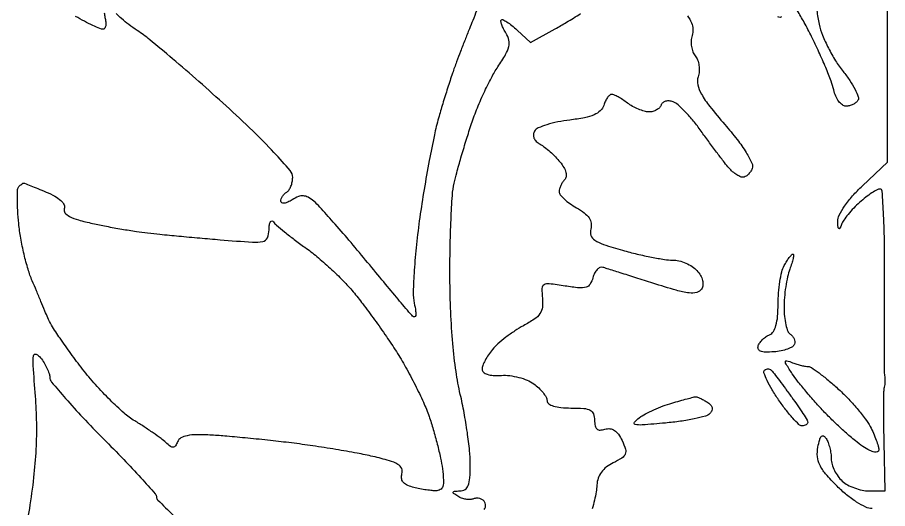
# Model space of a CAD drawing. Extents: x 0 to 102, y 0 to 135.
# Drawn here: x 45.39 to 57.82, y 121.32 to 128.34 of the extents above; entities that cross this region are included whole.
import ezdxf

# ---------------------------------------------------------------- set-up
doc = ezdxf.new("R2010")
doc.units = 0
doc.header["$MEASUREMENT"] = 0

msp = doc.modelspace()

# ---------------------------------------------------------------- linework, layer by layer
for points in [[(57.602647, 121.3164, -0.113694), (57.512715, 121.337117, -0.029346), (57.382063, 121.410457, -0.028315), (57.239037, 121.51404, -0.025502), (57.103299, 121.636595, -0.017746), (56.938904, 121.813092, -0.064236), (56.854169, 121.940713, -0.093562), (56.821419, 122.058475, -0.068495), (56.828501, 122.194274, -0.01784), (56.853514, 122.303781, -0.1251), (56.879993, 122.351215, -0.365127), (56.910263, 122.354637, -0.104956), (56.945854, 122.318229, -0.053276), (56.973564, 122.262082, -0.02631), (56.997053, 122.185985, -0.025765), (57.01334, 122.103639, -0.034123), (57.019105, 122.027462, 0.071045), (57.030837, 121.949386, 0.041527), (57.065466, 121.861159, 0.040616), (57.115801, 121.776846, 0.054011), (57.175111, 121.710212, 0.060462), (57.251093, 121.656564, 0.036299), (57.351996, 121.611329, 0.035888), (57.460548, 121.580451, 0.051391), (57.560017, 121.5702), (57.790211, 121.5702), (57.774757, 122.26815, -0.003076), (57.770384, 122.541684, -0.004316), (57.77009, 122.785928, -0.002601), (57.772684, 122.991331, -0.057175), (57.78057, 123.0507, 0.033175), (57.78758, 123.089237, 0.020344), (57.790947, 123.1353, 0.020362), (57.790557, 123.181369, 0.033896), (57.786031, 123.2199, -0.044682), (57.779916, 123.28381, -0.000671), (57.778135, 123.65863, -0.001811), (57.778229, 124.094095, -0.001196), (57.781347, 124.59465, 0.005394), (57.780259, 125.096487, 0.009473), (57.767023, 125.511306, 0.003672), (57.746972, 125.855507, 0.395148), (57.715693, 125.8848, 0.1264), (57.673632, 125.873994, 0.019145), (57.598586, 125.828885, 0.020429), (57.512433, 125.767333, 0.0164), (57.424843, 125.69445, 0.019911), (57.339504, 125.612257, 0.019324), (57.26008, 125.522738, 0.019652), (57.196491, 125.438704, 0.064913), (57.164563, 125.3772, -0.022942), (57.142174, 125.323507, -0.491803), (57.127639, 125.320322, -0.200477), (57.11646, 125.341971, -0.010499), (57.111679, 125.421601, -0.129847), (57.131573, 125.510864, -0.032026), (57.209632, 125.640628, -0.029781), (57.323727, 125.786089, -0.022775), (57.46455, 125.931252), (57.8241, 126.269603), (57.82224, 128.044151), (57.82038, 129.8187)], [(46.62879, 128.403728, 0.049804), (46.639113, 128.3382, -0.03825), (46.650866, 128.273359, -0.06623), (46.649258, 128.218703, -0.100498), (46.635434, 128.182199, -0.257598), (46.611516, 128.169, -0.100563), (46.567757, 128.177891, -0.00927), (46.466163, 128.223192, -0.011661), (46.346185, 128.28283, -0.008886), (46.217586, 128.353485, -0.000967)], [(51.947163, 128.431852, -0.021363), (51.896986, 128.2959, 0.003663), (51.847308, 128.17469, 0.00172), (51.784753, 128.017249, 0.001704), (51.720324, 127.8518, 0.002394), (51.664044, 127.7037, 0.00817), (51.606169, 127.54114, 0.003777), (51.535985, 127.328023, 0.00374), (51.465574, 127.102877, 0.005188), (51.406082, 126.9, 0.016929), (51.34648, 126.657509, 0.005299), (51.273389, 126.290453, 0.005289), (51.20041, 125.878616, 0.005824), (51.138622, 125.478345, 0.008908), (51.090635, 125.092374, 0.010327), (51.059122, 124.723505, 0.009449), (51.044846, 124.411164, 0.058642), (51.059302, 124.251645, -0.014725), (51.079353, 124.140242, -0.067816), (51.080217, 124.074823, -0.331813), (51.063131, 124.056953, -0.250561), (51.036488, 124.0659, -0.014136), (50.983023, 124.125938, -0.000643), (50.806065, 124.336884, -0.001074), (50.596903, 124.587967, -0.000769), (50.364044, 124.8696, 0.00355), (50.126321, 125.153881, 0.004485), (49.902253, 125.413246, 0.003578), (49.711017, 125.627524, 0.035808), (49.6243, 125.71051, 0.043891), (49.542526, 125.766949, 0.113085), (49.474185, 125.78743, 0.112894), (49.403672, 125.776131, 0.043659), (49.31493, 125.730943, -0.034213), (49.252618, 125.697719, -0.07325), (49.200285, 125.682941, -0.142122), (49.166445, 125.688172, -0.291635), (49.1526, 125.70989, -0.088984), (49.158804, 125.744477, -0.053267), (49.177451, 125.781978, -0.05115), (49.204839, 125.816542, -0.06131), (49.2372, 125.8425, 0.107288), (49.269635, 125.873784, 0.051054), (49.296949, 125.925278, 0.047306), (49.31553, 125.98729, 0.049185), (49.3218, 126.050876, 0.180065), (49.285209, 126.149186, 0.009202), (49.054252, 126.406731, 0.013086), (48.750318, 126.716679, 0.00759), (48.37005, 127.073677, 0.004104), (47.982404, 127.42091, 0.004645), (47.604684, 127.747523, 0.004247), (47.278847, 128.019297, 0.025415), (47.10105, 128.150536, -0.014969), (46.979523, 128.236378, -0.021096), (46.876992, 128.320502, -0.017996), (46.799722, 128.394724, -0.194792)], [(52.059211, 121.301681, 0.09752), (52.075759, 121.33731, 0.098342), (52.077488, 121.376299, 0.1008), (52.064123, 121.412613, 0.104457), (52.036239, 121.441849, 0.081723), (51.996426, 121.460486, 0.078188), (51.951019, 121.4659, 0.082443), (51.907021, 121.456895, -0.083235), (51.85817, 121.446976, -0.047586), (51.797937, 121.450646, -0.045864), (51.7363, 121.466229, -0.056327), (51.682928, 121.492132, -0.016066), (51.622297, 121.533301, -0.337311), (51.61639, 121.552985, -0.295035), (51.634048, 121.566074, -0.013833), (51.71175, 121.568905, 0.139885), (51.784699, 121.590413, 0.161445), (51.830449, 121.6463, 0.076755), (51.853832, 121.754597, 0.014861), (51.8598, 121.955349, 0.025617), (51.850067, 122.145193, 0.009967), (51.817962, 122.406226, 0.009836), (51.771907, 122.68805, 0.012032), (51.717372, 122.949399, -0.022539), (51.656413, 123.275661, -0.012757), (51.610611, 123.675256, -0.011571), (51.580956, 124.127552, -0.009254), (51.569322, 124.6158, -0.005815), (51.572015, 125.042383, -0.006672), (51.584761, 125.449639, -0.006065), (51.604346, 125.794298, -0.037684), (51.629776, 125.9694, -0.011704), (51.666781, 126.118697, -0.004028), (51.727084, 126.332895, -0.004), (51.797402, 126.568115, -0.004625), (51.868251, 126.791029, -0.016151), (51.949987, 127.015441, -0.012373), (52.05318, 127.255271, -0.012552), (52.161052, 127.475106, -0.028746), (52.255701, 127.633452, 0.016827), (52.365527, 127.807626, 0.073084), (52.411033, 127.920565, 0.117616), (52.411307, 128.013251, 0.081944), (52.370914, 128.110211, -0.022766), (52.33508, 128.173867, -0.033675), (52.310147, 128.232859, -0.035809), (52.297347, 128.280789, -0.248634), (52.304245, 128.303245, -0.32525), (52.327264, 128.306877, -0.025574), (52.384192, 128.274011, -0.027078), (52.453679, 128.22347, -0.01676), (52.52983, 128.15715), (52.722246, 127.977887), (53.073573, 128.173918, 0.008971), (53.235838, 128.268315, 0.004646), (53.435309, 128.391745, 0.004617)], [(54.963993, 128.358913, -0.065845), (55.020702, 128.261443, -0.084358), (55.041903, 128.169703, -0.091789), (55.030564, 128.078932, 0.063768), (55.017003, 128.00439, 0.050787), (55.021001, 127.92267, 0.052284), (55.040871, 127.846395, 0.083545), (55.0746, 127.7883, -0.086475), (55.108174, 127.72969, -0.052184), (55.127519, 127.651788, -0.050318), (55.130765, 127.567708, -0.061418), (55.116321, 127.490375, 0.134895), (55.111859, 127.376496, 0.070217), (55.163544, 127.242928, 0.040811), (55.281581, 127.067015, 0.010823), (55.49809, 126.806929, -0.014153), (55.673968, 126.592768, -0.02573), (55.803271, 126.406895, -0.026897), (55.88578, 126.256781, -0.206669), (55.889014, 126.178314, -0.057263), (55.864216, 126.130775, -0.058635), (55.829449, 126.090517, -0.064836), (55.790452, 126.063156, -0.121172), (55.753227, 126.054, -0.116676), (55.710985, 126.063993, -0.036703), (55.654847, 126.09749, -0.034402), (55.595625, 126.145392, -0.032038), (55.542007, 126.20205, -0.010038), (55.477826, 126.282445, -0.002659), (55.378627, 126.413391, -0.002697), (55.267361, 126.563581, -0.002771), (55.158736, 126.713609, 0.016765), (55.048903, 126.856699, 0.018993), (54.934016, 126.986071, 0.018544), (54.82895, 127.087862, 0.091775), (54.759025, 127.13068, 0.068989), (54.703183, 127.143675, 0.088325), (54.650674, 127.139185, 0.105036), (54.609674, 127.118317, 0.143202), (54.586173, 127.08442, -0.114359), (54.562926, 127.046458, -0.071402), (54.521255, 127.014713, -0.065663), (54.468289, 126.993721, -0.066414), (54.4119, 126.987291, -0.064433), (54.346186, 126.997072, -0.029401), (54.264079, 127.025677, -0.028514), (54.179904, 127.066446, -0.034892), (54.10668, 127.114191, 0.016821), (54.039208, 127.161743, 0.019881), (53.972274, 127.201913, 0.019135), (53.913813, 127.23106, 0.106459), (53.879731, 127.2384, 0.188107), (53.852173, 127.227652, 0.051585), (53.82073, 127.192088, 0.044551), (53.790725, 127.141096, 0.033884), (53.766964, 127.080743, -0.1284), (53.718431, 127.003801, -0.086692), (53.631168, 126.946665, -0.054528), (53.492782, 126.904189, -0.017746), (53.281187, 126.871479, 0.02071), (53.109515, 126.843898, 0.026269), (52.954064, 126.803668, 0.025964), (52.830929, 126.757645, 0.153085), (52.779462, 126.713102, 0.114504), (52.762816, 126.663791, 0.122907), (52.770255, 126.613566, 0.103814), (52.802426, 126.566391, 0.063884), (52.85664, 126.526212, -0.03724), (52.92167, 126.483173, -0.017163), (52.999785, 126.418251, -0.01689), (53.077639, 126.344028, -0.02245), (53.142898, 126.271196, -0.038674), (53.197262, 126.193147, -0.071022), (53.226604, 126.121622, -0.097583), (53.229796, 126.061381, -0.159486), (53.207395, 126.01593, 0.048121), (53.177352, 125.978631, 0.037429), (53.152044, 125.933075, 0.038511), (53.134793, 125.886576, 0.071196), (53.129335, 125.84673, 0.172188), (53.144949, 125.80356, 0.033922), (53.202349, 125.74267, 0.032354), (53.28243, 125.677595, 0.02512), (53.377143, 125.617224, -0.033255), (53.489676, 125.542894, -0.082404), (53.557257, 125.471238, -0.112007), (53.586228, 125.39624, -0.100668), (53.581632, 125.312939, 0.147664), (53.585017, 125.222546, 0.164624), (53.638125, 125.153686, 0.068188), (53.765879, 125.091761, 0.010408), (54.037324, 125.009465, 0.009954), (54.243862, 124.955925, 0.009973), (54.452232, 124.910685, 0.009843), (54.635455, 124.878448, 0.038638), (54.749788, 124.8696, -0.059699), (54.841672, 124.85859, -0.04168), (54.940788, 124.825543, -0.042011), (55.03189, 124.777054, -0.065631), (55.099508, 124.719618, -0.049446), (55.151508, 124.649301, -0.074704), (55.180325, 124.578958, -0.088995), (55.184438, 124.512878, -0.109992), (55.164236, 124.454748, -0.198146), (55.0974, 124.406426, -0.089102), (54.987298, 124.400139, -0.040072), (54.804658, 124.437313, -0.007117), (54.470566, 124.538878, 0.000358), (54.225153, 124.617124, 0.000483), (54.002957, 124.687557, 0.000326), (53.816369, 124.74637, 0.005237), (53.753088, 124.765545, 0.180436), (53.713399, 124.762631, 0.09523), (53.672648, 124.733527, 0.07383), (53.636955, 124.682817, 0.052585), (53.61239, 124.617721, -0.07623), (53.572748, 124.525998, -0.181543), (53.51461, 124.481662, -0.098637), (53.416055, 124.472201, -0.014408), (53.215728, 124.49834, 0.00934), (52.98871, 124.530306, 0.155824), (52.914863, 124.51626, 0.272445), (52.883819, 124.46467, 0.0305), (52.891127, 124.322223, -0.058883), (52.890446, 124.195945, -0.120779), (52.85549, 124.10403, -0.092987), (52.7747, 124.023859, -0.025744), (52.6212, 123.930878, 0.022285), (52.496985, 123.856805, 0.017301), (52.36859, 123.765747, 0.017612), (52.254597, 123.672296, 0.039851), (52.17705, 123.592198, 0.025614), (52.120386, 123.515829, 0.02646), (52.07249, 123.434867, 0.027376), (52.038771, 123.360674, 0.093227), (52.029, 123.308728, 0.221328), (52.048397, 123.267056, 0.098221), (52.102749, 123.2371, 0.062836), (52.1894, 123.221118, 0.029205), (52.30395, 123.22129, -0.045261), (52.422975, 123.217651, -0.032874), (52.553268, 123.193033, -0.033466), (52.674832, 123.152831, -0.060121), (52.766591, 123.10194, -0.03317), (52.838615, 123.042157, -0.036106), (52.899929, 122.974939, -0.038816), (52.943196, 122.910282, -0.122356), (52.956941, 122.86035, 0.236318), (52.980563, 122.815985, 0.079355), (53.04826, 122.782526, 0.051966), (53.154918, 122.761257, 0.023251), (53.298, 122.7546, -0.017151), (53.482265, 122.748277, -0.102465), (53.574329, 122.722519, -0.188143), (53.620409, 122.670173, -0.087695), (53.6364, 122.579699, 0.047972), (53.644134, 122.499272, 0.167643), (53.669837, 122.454788, 0.191709), (53.71491, 122.439055, 0.065342), (53.78445, 122.451241, -0.102241), (53.856206, 122.458455, -0.121099), (53.920201, 122.435486, -0.094371), (53.977578, 122.379424, -0.043254), (54.029982, 122.288395, -0.032494), (54.077522, 122.166164, -0.173444), (54.07488, 122.095731, -0.160348), (54.027879, 122.039812, -0.026743), (53.903082, 121.971575, 0.051404), (53.805046, 121.911521, 0.071406), (53.733014, 121.838107, 0.076665), (53.688038, 121.751778, 0.071212), (53.669671, 121.653672, -0.031234), (53.659348, 121.556038, -0.01594), (53.634882, 121.435138, -0.015774), (53.601631, 121.31168, -0.022789)], [(56.308523, 128.347671, -0.208616), (56.286811, 128.3382, -0.129191), (56.255622, 128.346396, -0.018915)], [(56.813828, 128.438107, 0.032767), (56.844997, 128.239287, 0.041034), (56.893372, 128.08457, 0.021463), (56.977201, 127.900804, 0.021199), (57.079931, 127.718556, 0.030326), (57.187168, 127.567168, -0.020542), (57.285039, 127.434577, -0.029695), (57.359336, 127.309333, -0.029576), (57.405721, 127.204595, -0.231863), (57.400663, 127.153092, -0.087893), (57.371984, 127.120976, -0.053322), (57.328708, 127.093843, -0.05134), (57.278379, 127.075422, -0.062152), (57.228519, 127.0692, -0.165079), (57.178523, 127.086169, -0.06863), (57.12777, 127.137541, -0.057588), (57.083932, 127.212836, -0.046316), (57.05447, 127.30185, 0.033531), (57.017129, 127.425133, 0.008305), (56.939219, 127.621479, 0.008457), (56.842277, 127.843752, 0.008386), (56.73761, 128.06325, 0.009278), (56.632038, 128.265895, 0.014291), (56.532565, 128.43668, 0.008608)], [(45.497635, 120.936023, 0.008567), (45.563935, 121.3164, 0.010959), (45.623811, 121.76218, 0.01513), (45.656616, 122.164588, 0.016205), (45.663721, 122.544922, 0.016348), (45.646121, 122.9238, -0.002861), (45.614032, 123.360252, -0.04966), (45.61853, 123.50268, -0.499016), (45.655117, 123.523351, -0.127339), (45.718465, 123.4737, -0.026948), (45.768172, 123.400862, -0.025707), (45.810612, 123.321971, -0.026612), (45.840731, 123.248474, -0.077958), (45.850509, 123.194775, 0.169427), (45.876444, 123.125911, 0.005221), (46.076071, 122.891911, 0.009709), (46.322638, 122.61978, 0.006505), (46.6146, 122.317829, -0.004151), (46.906438, 122.018835, -0.00647), (47.152339, 121.755959, -0.002345), (47.358927, 121.527154, -0.184483), (47.376, 121.482456, 0.200634), (47.394255, 121.438794, 0.002429), (47.6183, 121.219836, 0.006787)]]:
    msp.add_lwpolyline(points, format="xyb")
for points in [[(45.476268, 125.9694, -0.09329), (45.489425, 125.966924, -0.000943), (45.57812, 125.932117, -0.003026), (45.680185, 125.891124, -0.001955), (45.797905, 125.842478, -0.027963), (45.922354, 125.782102, -0.059017), (46.009214, 125.719368, -0.089016), (46.055518, 125.658437, -0.212798), (46.058458, 125.602941, 0.269125), (46.06756, 125.546321, 0.10191), (46.132073, 125.493884, 0.051203), (46.25907, 125.443591, 0.014998), (46.462972, 125.392664, 0.006373), (46.659121, 125.35249, 0.004614), (46.878585, 125.312543, 0.004661), (47.08778, 125.278461, 0.010128), (47.2491, 125.257056, 0.00357), (47.425365, 125.238564, 0.001081), (47.693118, 125.21299, 0.001082), (47.993417, 125.185618, 0.001178), (48.28545, 125.160331, 0.003693), (48.748249, 125.124796, 0.067672), (48.895161, 125.13449, 0.245382), (48.960512, 125.187585, 0.100541), (48.984695, 125.302826, -0.028843), (48.989303, 125.374596, -0.098427), (49.003868, 125.418845, -0.305251), (49.02477, 125.429306, -0.211168), (49.048145, 125.415144, 0.0629), (49.092503, 125.366122, 0.007413), (49.20573, 125.271748, 0.008779), (49.344575, 125.163441, 0.007088), (49.497321, 125.051902, -0.020102), (49.667411, 124.920779, -0.012014), (49.859272, 124.752172, -0.012019), (50.042536, 124.574808, -0.02037), (50.18602, 124.416713, -0.011832), (50.324163, 124.243269, -0.00582), (50.49202, 124.016536, -0.005771), (50.660959, 123.776919, -0.008366), (50.80409, 123.561209, -0.014988), (50.9362, 123.340376, -0.010625), (51.071564, 123.085304, -0.010738), (51.190528, 122.835964, -0.022262), (51.270344, 122.635654, -0.012039), (51.330755, 122.447445, -0.009093), (51.388316, 122.2381, -0.009207), (51.435213, 122.039356, -0.02097), (51.461505, 121.88745, -0.01654), (51.477484, 121.722157, -0.090837), (51.466988, 121.633536, -0.19416), (51.430027, 121.588072, -0.12895), (51.364051, 121.571355, -0.026024), (51.297319, 121.575388, -0.011382), (51.209446, 121.587338, -0.011229), (51.116519, 121.604284, -0.014732), (51.032578, 121.624143, -0.049397), (50.949608, 121.655418, -0.113351), (50.898192, 121.697417, -0.143091), (50.877155, 121.750725, -0.10007), (50.884151, 121.815338, 0.18723), (50.879514, 121.889023, 0.151708), (50.826066, 121.948252, 0.064485), (50.703563, 122.001023, 0.012382), (50.468898, 122.061742, 0.011263), (50.243649, 122.10879, 0.004689), (49.937741, 122.162563, 0.004637), (49.608947, 122.214058, 0.00598), (49.306025, 122.254931, 0.003394), (49.00454, 122.289869, 0.002737), (48.680155, 122.323435, 0.002765), (48.380285, 122.351133, 0.007101), (48.163052, 122.366883, 0.014759), (47.951265, 122.372954, 0.048422), (47.812119, 122.359326, 0.082405), (47.723896, 122.326236, 0.171944), (47.676845, 122.271158, -0.048717), (47.647234, 122.211954, -0.24322), (47.616247, 122.193693, -0.176879), (47.576128, 122.205876, -0.02525), (47.509037, 122.261864, 0.027338), (47.441486, 122.31776, 0.007381), (47.328481, 122.398749, 0.007451), (47.197251, 122.487029, 0.00766), (47.064644, 122.570529, -0.043514), (46.911652, 122.682926, -0.015268), (46.712167, 122.869182, -0.015027), (46.504158, 123.088434, -0.017021), (46.3185, 123.311104, -0.007569), (46.151051, 123.53329, -0.008625), (45.997712, 123.751085, -0.007941), (45.873897, 123.93994, -0.047113), (45.820457, 124.045075, 0.003614), (45.781775, 124.140989, 0.001256), (45.724678, 124.278685, 0.001248), (45.661041, 124.430009, 0.001453), (45.599783, 124.5735, -0.029506), (45.540516, 124.737182, -0.014136), (45.483002, 124.953263, -0.013961), (45.43551, 125.182893, -0.019352), (45.406736, 125.39111, -0.010483), (45.392169, 125.578309, -0.015179), (45.387801, 125.744104, -0.010743), (45.391268, 125.880062, -0.186729), (45.40886, 125.91986, -0.016654), (45.429137, 125.93883, -0.021255), (45.449096, 125.954848, -0.019771), (45.466529, 125.966627, -0.139573)], [(56.471383, 124.9542, -0.445145), (56.481627, 124.942826, -0.025318), (56.47344, 124.890454, -0.025296), (56.455093, 124.820435, -0.014118), (56.426106, 124.737193, 0.03675), (56.394403, 124.630896, 0.01653), (56.367836, 124.487611, 0.016262), (56.349631, 124.333717, 0.021311), (56.3436, 124.192285, 0.025187), (56.350131, 124.062711, 0.031959), (56.369763, 123.944537, 0.033436), (56.398177, 123.851152, 0.165232), (56.432666, 123.80934, -0.081019), (56.464493, 123.781692, -0.074681), (56.486954, 123.744622, -0.077784), (56.496894, 123.704079, -0.102083), (56.492407, 123.666321, -0.182306), (56.463704, 123.631001, -0.043344), (56.393967, 123.598075, -0.039002), (56.301926, 123.571955, -0.030021), (56.198471, 123.557532, -0.02172), (56.076442, 123.55325, -0.093525), (56.005487, 123.567255, -0.217974), (55.975226, 123.599082, -0.176127), (55.976071, 123.646717, -0.067684), (56.001021, 123.692217, -0.042197), (56.041238, 123.737972, -0.041666), (56.089467, 123.77714, -0.058165), (56.138641, 123.802904, 0.168283), (56.191242, 123.847195, 0.067008), (56.228793, 123.935106, 0.046838), (56.25182, 124.06439, 0.020668), (56.259, 124.238007, -0.020006), (56.265441, 124.398907, -0.019295), (56.284726, 124.560748, -0.019634), (56.312788, 124.701754, -0.064008), (56.346577, 124.790562, -0.0165), (56.382835, 124.853248, -0.02355), (56.419364, 124.906131, -0.020948), (56.452265, 124.945715, -0.211951)], [(56.466891, 123.402191, 0.015797), (56.527837, 123.380987, 0.014621), (56.591584, 123.363071, 0.014791), (56.649244, 123.35047, 0.04643), (56.688676, 123.3468, -0.149079), (56.734757, 123.332748, -0.010872), (56.844451, 123.255475, -0.014424), (56.972775, 123.154998, -0.010395), (57.110233, 123.035908, -0.0174), (57.250885, 122.899656, -0.015049), (57.388936, 122.747366, -0.015304), (57.505693, 122.601705, -0.041984), (57.575777, 122.490209, -0.015448), (57.622257, 122.393086, -0.016536), (57.661532, 122.295433, -0.016302), (57.689654, 122.209633, -0.07115), (57.6972, 122.156871, -0.283081), (57.679398, 122.127947, -0.172199), (57.638258, 122.122724, -0.06981), (57.56836, 122.148568, -0.021626), (57.471779, 122.206042, -0.026798), (57.363164, 122.285839, -0.009765), (57.217928, 122.409852, -0.00965), (57.064038, 122.551945, -0.011375), (56.924152, 122.692452, -0.008496), (56.790549, 122.837765, -0.007401), (56.655557, 122.994296, -0.007463), (56.537656, 123.139523, -0.021742), (56.462245, 123.244372, -0.004616), (56.37512, 123.380059, -0.148836), (56.36491, 123.41752, -0.490119), (56.382672, 123.43047, -0.021234)], [(56.173427, 123.28476, -0.009242), (56.205474, 123.243722, -0.000999), (56.277551, 123.147419, -0.001226), (56.362868, 123.032362, -0.000988), (56.454017, 122.908295, -0.006822), (56.541364, 122.785426, -0.009815), (56.61503, 122.67414, -0.006043), (56.673494, 122.579425, -0.136062), (56.682, 122.548745, -0.16446), (56.675817, 122.530455, -0.095746), (56.658343, 122.514884, -0.076851), (56.632267, 122.504361, -0.057607), (56.601464, 122.5008, -0.195145), (56.557553, 122.518617, -0.015986), (56.469819, 122.60947, -0.01957), (56.369768, 122.729022, -0.013765), (56.266404, 122.870739, -0.015827), (56.172798, 123.01646, -0.024719), (56.102646, 123.14801, -0.021742), (56.057627, 123.255385, -0.292684), (56.066349, 123.295149, -0.11023), (56.091178, 123.310918, -0.111199), (56.120273, 123.314567, -0.10614), (56.149194, 123.305359, -0.092671)], [(55.0746, 122.914875, -0.120479), (55.098392, 122.9127, -0.020031), (55.141544, 122.895912, -0.020972), (55.191677, 122.871509, -0.017208), (55.243093, 122.841427, -0.053896), (55.29436, 122.800689, -0.140227), (55.317278, 122.760005, -0.169108), (55.313079, 122.718434, -0.087643), (55.282793, 122.675153, -0.129683), (55.220324, 122.638763, -0.014898), (55.060938, 122.599801, -0.017163), (54.864912, 122.565014, -0.013202), (54.649, 122.540095, -0.003323), (54.315825, 122.512761, -0.069326), (54.216217, 122.519067, -0.568355), (54.205097, 122.550957, -0.062614), (54.275698, 122.616409, -0.034755), (54.362898, 122.670235, -0.015567), (54.484154, 122.72917, -0.015324), (54.616726, 122.783763, -0.02011), (54.740998, 122.824914, -0.001706), (54.855664, 122.857409, -0.002334), (54.959156, 122.885836, -0.001516), (55.046257, 122.909041, -0.027179)]]:
    msp.add_lwpolyline(points, format="xyb", close=True)

doc.saveas('drawing.dxf')
